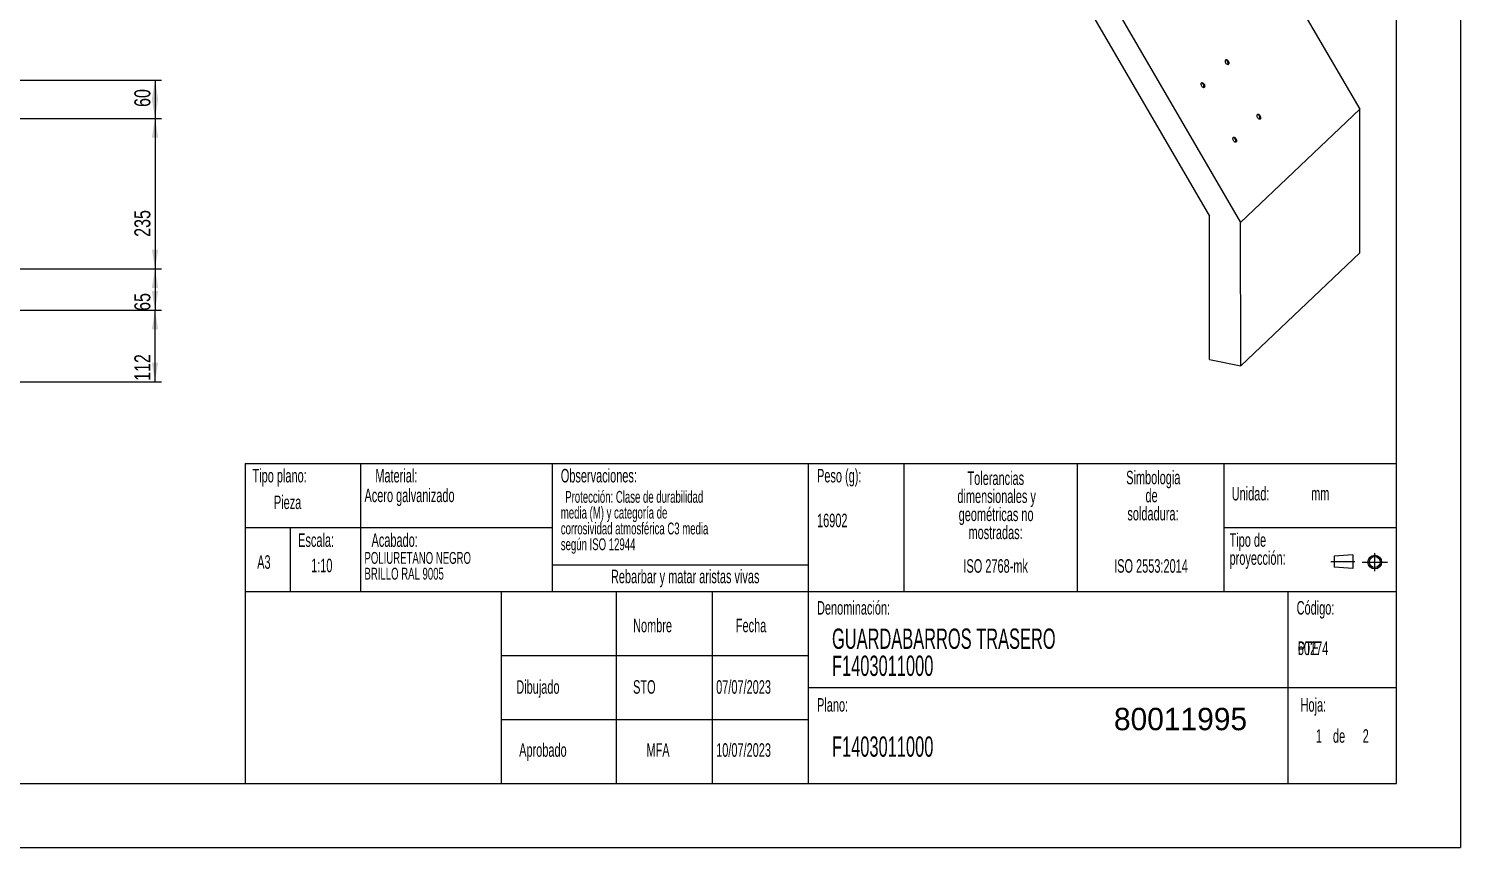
# Model space of a CAD drawing. Extents: x -3691 to 13028, y -15755 to 4299.
# Drawn here: x 1961 to 4200, y 0 to 1280 of the extents above; entities that cross this region are included whole.
import ezdxf

# ---------------------------------------------------------------- set-up
doc = ezdxf.new("R2010")
doc.units = 0
doc.linetypes.add('CENTERX2', pattern=[20.32, 12.7, -2.54, 2.54, -2.54])
doc.layers.get('0').update_dxf_attribs({"linetype": 'CONTINUOUS'})
doc.layers.add('FORMATO', color=7, linetype='CONTINUOUS')
doc.layers.add('SLD-0', color=179, linetype='CONTINUOUS')
doc.styles.add('SLDTEXTSTYLE0', font='TXT', dxfattribs={"width": 0.605})
doc.styles.add('SLDTEXTSTYLE1', font='TXT', dxfattribs={"width": 0.75})
doc.dimstyles.new('SLDDIMSTYLE2', dxfattribs={"dimtxt": 25, "dimasz": 30, "dimexe": 0, "dimexo": 0.0625, "dimgap": 6.25, "dimtad": 1, "dimdec": 1, "dimrnd": 1e-09, "dimzin": 12, "dimdsep": 46, "dimtxsty": 'SLDTEXTSTYLE1', "dimsah": 1, "dimcen": 0.09, "dimadec": 0, "dimazin": 0, "dimtfac": 1, "dimtofl": 0, "dimtmove": 0, "dimatfit": 3, "dimfxl": 1, "dimtolj": 1, "dimtzin": 12, "dimarcsym": 0})
doc.dimstyles.new('SLDDIMSTYLE3', dxfattribs={"dimtxt": 25, "dimasz": 30, "dimexe": 0, "dimexo": 0.0625, "dimgap": 6.25, "dimtad": 1, "dimdec": 0, "dimrnd": 1e-09, "dimzin": 12, "dimdsep": 46, "dimtxsty": 'SLDTEXTSTYLE1', "dimsah": 1, "dimcen": 0.09, "dimadec": 0, "dimazin": 0, "dimtfac": 1, "dimtofl": 0, "dimtmove": 0, "dimatfit": 3, "dimfxl": 1, "dimtolj": 1, "dimtzin": 12, "dimarcsym": 0})

# ---------------------------------------------------------------- blocks, each defined once
blk = doc.blocks.new('BLOQUE3')
at = {"color": 7, "linetype": 'Continuous', "ltscale": 10}
for p, q in [((3976.8, 1309.5), (3952.3, 1307.7)), ((3952.3, 1307.7), (3952.3, 1293.4)), ((3976.8, 1309.5), (3976.8, 1291.6)), ((3976.8, 1291.6), (3952.3, 1293.4))]:
    blk.add_line(p, q, dxfattribs=at)
at = {"color": 7, "linetype": 'CENTERX2', "ltscale": 10}
for p, q in [((4005.2, 1288.5), (4005.2, 1311.9)), ((3979.2, 1300.6), (3948, 1300.6)), ((3988.8, 1300.2), (4021.6, 1300.2))]:
    blk.add_line(p, q, dxfattribs=at)
at = {"color": 7, "linetype": 'Continuous', "ltscale": 10}
for radius in [8.92, 7.13]:
    blk.add_circle((4005.2, 1300.2), radius, dxfattribs=at)
blk = doc.blocks.new('SW_NOTE_0')
at = {"layer": 'SLD-0', "color": 0, "ltscale": 10, "attachment_point": 2, "style": 'SLDTEXTSTYLE0'}
for s, insert, char_height in [('Tolerancias', (74.1, 27.3), 21.167), ('dimensionales y', (75.4, -0.9), 21.167), ('geométricas no', (74.6, -29.2), 21.167), ('mostradas:', (73.8, -57.4), 21.17)]:
    blk.add_mtext(s, dxfattribs=dict(at, insert=insert, char_height=char_height))
blk = doc.blocks.new('SW_NOTE_0_1')
at = {"layer": 'SLD-0', "color": 0, "ltscale": 10, "attachment_point": 1, "style": 'SLDTEXTSTYLE0'}
for s, insert, char_height in [('Tipo de', (0, 27.3), 21.17), ('proyección:', (0, -0.9), 21.167)]:
    blk.add_mtext(s, dxfattribs=dict(at, insert=insert, char_height=char_height))
blk = doc.blocks.new('SW_NOTE_0_2')
at = {"layer": 'SLD-0', "color": 0, "ltscale": 10, "char_height": 21.17, "attachment_point": 2, "style": 'SLDTEXTSTYLE0'}
for s, insert in [('Simbologia', (71.1, 27.3)), ('de', (68.4, -0.9)), ('soldadura:', (70.6, -29.2))]:
    blk.add_mtext(s, dxfattribs=dict(at, insert=insert))
blk = doc.blocks.new('SW_NOTE_0_4')
at = {"layer": 'SLD-0', "color": 0, "ltscale": 10, "char_height": 31.75, "attachment_point": 1, "style": 'SLDTEXTSTYLE0'}
for s, insert in [('GUARDABARROS TRASERO', (0, 40.9)), ('F1403011000', (0, -1.4))]:
    blk.add_mtext(s, dxfattribs=dict(at, insert=insert))
blk = doc.blocks.new('SW_NOTE_0_5')
at = {"layer": 'SLD-0', "color": 0, "ltscale": 10, "attachment_point": 2, "style": 'SLDTEXTSTYLE0'}
for s, insert, char_height in [('Tolerancias', (74.1, 27.3), 21.167), ('dimensionales y', (75.4, -0.9), 21.167), ('geométricas no', (74.6, -29.2), 21.167), ('mostradas:', (73.8, -57.4), 21.17)]:
    blk.add_mtext(s, dxfattribs=dict(at, insert=insert, char_height=char_height))
blk = doc.blocks.new('SW_NOTE_0_6')
at = {"layer": 'SLD-0', "color": 0, "ltscale": 10, "attachment_point": 1, "style": 'SLDTEXTSTYLE0'}
for s, insert, char_height in [('Tipo de', (0, 27.3), 21.17), ('proyección:', (0, -0.9), 21.167)]:
    blk.add_mtext(s, dxfattribs=dict(at, insert=insert, char_height=char_height))
blk = doc.blocks.new('SW_NOTE_0_7')
at = {"layer": 'SLD-0', "color": 0, "ltscale": 10, "char_height": 21.17, "attachment_point": 2, "style": 'SLDTEXTSTYLE0'}
for s, insert in [('Simbologia', (71.1, 27.3)), ('de', (68.4, -0.9)), ('soldadura:', (70.6, -29.2))]:
    blk.add_mtext(s, dxfattribs=dict(at, insert=insert))
blk = doc.blocks.new('SW_NOTE_0_9')
at = {"layer": 'SLD-0', "color": 0, "ltscale": 10, "char_height": 18.521, "attachment_point": 1, "style": 'SLDTEXTSTYLE0'}
for s, insert in [('POLIURETANO NEGRO', (0, 23.9)), ('BRILLO RAL 9005', (0, -0.8))]:
    blk.add_mtext(s, dxfattribs=dict(at, insert=insert))
blk = doc.blocks.new('SW_NOTE_0_10')
at = {"layer": 'SLD-0', "color": 0, "ltscale": 10, "char_height": 18.521, "attachment_point": 1, "style": 'SLDTEXTSTYLE0'}
for s, insert in [('Protección: Clase de durabilidad', (6.9, 23.9)), ('media (M) y categoría de', (0, -0.8)), ('corrosividad atmosférica C3 media', (0, -25.5)), ('según ISO 12944', (0, -50.2))]:
    blk.add_mtext(s, dxfattribs=dict(at, insert=insert))
blk = doc.blocks.new('SW_NOTE_0_11')
at = {"layer": 'SLD-0', "color": 0, "ltscale": 10, "char_height": 31.75, "attachment_point": 1, "style": 'SLDTEXTSTYLE0'}
for s, insert in [('GUARDABARROS TRASERO', (0, 40.9)), ('F1403011000', (0, -1.4))]:
    blk.add_mtext(s, dxfattribs=dict(at, insert=insert))
blk = doc.blocks.new('_D_4')
at = {"layer": 'FORMATO', "color": 7, "ltscale": 10, "transparency": 16777216}
for p, q in [((1921, 1199.8), (2168.8, 1199.8)), ((2158.8, 1199.8), (2158.8, 1139.8)), ((818.9, 1139.8), (2168.8, 1139.8))]:
    blk.add_line(p, q, dxfattribs=at)
for points in [[(2158.8, 1199.8), (2153.8, 1169.8), (2163.8, 1169.8)], [(2158.8, 1139.8), (2163.8, 1169.8), (2153.8, 1169.8)]]:
    blk.add_solid(points, dxfattribs=at)
at = {"layer": 'FORMATO', "color": 7, "ltscale": 10, "transparency": 16777216, "insert": (2126.5, 1157.8), "char_height": 25, "attachment_point": 1, "rotation": 90, "style": 'SLDTEXTSTYLE1'}
blk.add_mtext('60', dxfattribs=at)
blk = doc.blocks.new('_D_5')
at = {"layer": 'FORMATO', "color": 7, "ltscale": 10, "transparency": 16777216}
for p, q in [((818.9, 1139.8), (2168.8, 1139.8)), ((2158.8, 1139.8), (2158.8, 904.6)), ((887.9, 904.6), (2168.8, 904.6))]:
    blk.add_line(p, q, dxfattribs=at)
for points in [[(2158.8, 1139.8), (2153.8, 1109.8), (2163.8, 1109.8)], [(2158.8, 904.6), (2163.8, 934.6), (2153.8, 934.6)]]:
    blk.add_solid(points, dxfattribs=at)
at = {"layer": 'FORMATO', "color": 7, "ltscale": 10, "transparency": 16777216, "insert": (2126.5, 954.7), "char_height": 25, "attachment_point": 1, "rotation": 90, "style": 'SLDTEXTSTYLE1'}
blk.add_mtext('235', dxfattribs=at)
blk = doc.blocks.new('_D_6')
at = {"layer": 'FORMATO', "color": 7, "ltscale": 10, "transparency": 16777216}
for p, q in [((887.9, 904.6), (2168.8, 904.6)), ((2158.8, 904.6), (2158.8, 839.8)), ((818.9, 839.8), (2168.8, 839.8))]:
    blk.add_line(p, q, dxfattribs=at)
for points in [[(2158.8, 904.6), (2153.8, 874.6), (2163.8, 874.6)], [(2158.8, 839.8), (2163.8, 869.8), (2153.8, 869.8)]]:
    blk.add_solid(points, dxfattribs=at)
at = {"layer": 'FORMATO', "color": 7, "ltscale": 10, "transparency": 16777216, "insert": (2126.5, 838.9), "char_height": 25, "attachment_point": 1, "rotation": 90, "style": 'SLDTEXTSTYLE1'}
blk.add_mtext('65', dxfattribs=at)
blk = doc.blocks.new('_D_7')
at = {"layer": 'FORMATO', "color": 7, "ltscale": 10, "transparency": 16777216}
for p, q in [((818.9, 839.8), (2168.8, 839.8)), ((2158.8, 728.1), (2158.8, 839.8)), ((1897.1, 728.1), (2168.8, 728.1))]:
    blk.add_line(p, q, dxfattribs=at)
for points in [[(2158.8, 839.8), (2153.8, 809.8), (2163.8, 809.8)], [(2158.8, 728.1), (2163.8, 758.1), (2153.8, 758.1)]]:
    blk.add_solid(points, dxfattribs=at)
at = {"layer": 'FORMATO', "color": 7, "ltscale": 10, "transparency": 16777216, "insert": (2126.5, 729.4), "char_height": 25, "attachment_point": 1, "rotation": 90, "style": 'SLDTEXTSTYLE1'}
blk.add_mtext('112', dxfattribs=at)

msp = doc.modelspace()

# ---------------------------------------------------------------- linework, layer by layer
at = {"color": 7, "linetype": 'Continuous', "ltscale": 10}
for p, q in [((4200, 2970), (4200, 0)), ((4100, 100), (4100, 2870)), ((3722.332802, 1704.28097), (4042.610723, 1154.358899)), ((3536.022761, 1527.192253), (3856.300682, 977.270182)), ((3513.953478, 1491.286072), (3807.541573, 987.19084)), ((3856.300682, 977.270182), (4042.610723, 1154.358899)), ((4042.790294, 929.897607), (4042.610723, 1154.358899)), ((3807.721144, 762.729548), (3807.541573, 987.19084)), ((3856.480254, 752.80889), (3856.300682, 977.270182)), ((3856.480254, 752.80889), (4042.790294, 929.897607)), ((3807.721144, 762.729548), (3856.480254, 752.80889)), ((2300, 600), (4100, 600)), ((2300, 600), (2300, 100)), ((200, 100), (4100, 100)), ((75.306184, 0), (4200, 0))]:
    msp.add_line(p, q, dxfattribs=at)
at = {"color": 7, "linetype": 'Continuous', "ltscale": 10, "flags": 128}
for points in [[(3833.171034, 1231.396483), (3833.791649, 1231.736249), (3834.544657, 1231.723818), (3835.363152, 1231.360296), (3836.174406, 1230.677982), (3836.906336, 1229.737504), (3837.493907, 1228.622426), (3837.88491, 1227.431829), (3838.044603, 1226.271503), (3837.958797, 1225.244546), (3837.635116, 1224.44221), (3837.10232, 1223.935784), (3836.40775, 1223.770268), (3835.613123, 1223.960368), (3834.789044, 1224.489192), (3834.008737, 1225.309753), (3833.341535, 1226.34914), (3832.846721, 1227.514999), (3832.568263, 1228.703738), (3832.530902, 1229.809733), (3832.737959, 1230.734711), (3833.171034, 1231.396483)], [(3836.372774, 1223.771225), (3836.686458, 1224.305835), (3836.893514, 1225.230813), (3836.856153, 1226.336808), (3836.577695, 1227.525547), (3836.082882, 1228.691406), (3835.415679, 1229.730793), (3834.635372, 1230.551354), (3833.811293, 1231.080178), (3833.051642, 1231.269321)], [(3795.320236, 1195.419091), (3795.94085, 1195.758857), (3796.693859, 1195.746427), (3797.512354, 1195.382904), (3798.323608, 1194.700591), (3799.055538, 1193.760112), (3799.643109, 1192.645035), (3800.034112, 1191.454438), (3800.193805, 1190.294111), (3800.107999, 1189.267154), (3799.784317, 1188.464818), (3799.251521, 1187.958392), (3798.556952, 1187.792876), (3797.762325, 1187.982976), (3796.938246, 1188.5118), (3796.157939, 1189.332361), (3795.490736, 1190.371748), (3794.995923, 1191.537607), (3794.717464, 1192.726347), (3794.680104, 1193.832341), (3794.88716, 1194.757319), (3795.320236, 1195.419091)], [(3798.521976, 1187.793833), (3798.835659, 1188.328443), (3799.042716, 1189.253421), (3799.005355, 1190.359416), (3798.726897, 1191.548155), (3798.232083, 1192.714014), (3797.564881, 1193.753401), (3796.784573, 1194.573962), (3795.960495, 1195.102786), (3795.200844, 1195.291929)], [(3882.827319, 1146.135885), (3883.447933, 1146.475651), (3884.200942, 1146.463221), (3885.019437, 1146.099698), (3885.830691, 1145.417384), (3886.562621, 1144.476906), (3887.150192, 1143.361829), (3887.541195, 1142.171232), (3887.700888, 1141.010905), (3887.615082, 1139.983948), (3887.2914, 1139.181612), (3886.758604, 1138.675186), (3886.064035, 1138.50967), (3885.269408, 1138.69977), (3884.445329, 1139.228594), (3883.665022, 1140.049155), (3882.997819, 1141.088542), (3882.503006, 1142.254401), (3882.224548, 1143.44314), (3882.187187, 1144.549135), (3882.394243, 1145.474113), (3882.827319, 1146.135885)], [(3886.029059, 1138.510627), (3886.342742, 1139.045237), (3886.549799, 1139.970215), (3886.512438, 1141.07621), (3886.23398, 1142.264949), (3885.739166, 1143.430808), (3885.071964, 1144.470195), (3884.291657, 1145.290756), (3883.467578, 1145.81958), (3882.707927, 1146.008723)], [(3844.976757, 1110.158087), (3845.597302, 1110.497815), (3846.350226, 1110.485386), (3847.168629, 1110.121904), (3847.979793, 1109.439667), (3848.711641, 1108.499294), (3849.299145, 1107.384342), (3849.690105, 1106.193878), (3849.84978, 1105.033681), (3849.763983, 1104.00684), (3849.440338, 1103.204593), (3848.907602, 1102.698225), (3848.213111, 1102.532727), (3847.418573, 1102.722805), (3846.594586, 1103.251571), (3845.814366, 1104.07204), (3845.147238, 1105.11131), (3844.65248, 1106.277038), (3844.374053, 1107.465644), (3844.336697, 1108.571515), (3844.54373, 1109.496389), (3844.976757, 1110.158087)], [(3848.178061, 1102.533687), (3848.491659, 1103.068178), (3848.698692, 1103.993052), (3848.661336, 1105.098922), (3848.382909, 1106.287528), (3847.888151, 1107.453257), (3847.221023, 1108.492527), (3846.440803, 1109.312996), (3845.616817, 1109.841761), (3844.857328, 1110.03088)]]:
    msp.add_lwpolyline(points, dxfattribs=at)
at = {"layer": 'SLD-0', "ltscale": 10}
for p, q in [((2480, 600), (2480, 400)), ((2780, 600), (2780, 400)), ((3180, 600), (3180, 400)), ((3330, 600), (3330, 400)), ((3600.817104, 600), (3600.817104, 400)), ((3830, 600), (3830, 400)), ((2300, 500), (2480, 500)), ((2370, 500), (2370, 400)), ((2480, 500), (2780, 500)), ((3830, 500), (4100, 500)), ((2780, 441.579283), (3180, 441.579283)), ((2300, 400), (4100, 400)), ((2700, 400), (2700, 100)), ((2880, 400), (2880, 100)), ((3030, 400), (3030, 100)), ((3180, 400), (3180, 100)), ((3930, 400), (3930, 100)), ((2700, 300), (3180, 300)), ((3180, 250), (3930, 250)), ((3930, 250), (4100, 250)), ((2700, 200), (3180, 200))]:
    msp.add_line(p, q, dxfattribs=at)

# ---------------------------------------------------------------- block references
at = {"color": 7, "linetype": 'Continuous', "ltscale": 10, "xscale": 1.2, "yscale": 1.2, "zscale": 1.2}
msp.add_blockref('BLOQUE3', (-740.107556, -1114.075522), dxfattribs=at)
msp.add_blockref('BLOQUE3', (-740.107556, -1114.075522), dxfattribs=at)
at = {"layer": 'SLD-0', "ltscale": 10}
for name, p in [('SW_NOTE_0', (3399.454214, 560.559764)), ('SW_NOTE_0_5', (3399.454214, 560.559764)), ('SW_NOTE_0_2', (3648.731216, 561.655427)), ('SW_NOTE_0_7', (3648.731216, 561.655427)), ('SW_NOTE_0_10', (2793.386151, 533.423666)), ('SW_NOTE_0_1', (3839.139954, 463.909454)), ('SW_NOTE_0_6', (3839.139954, 463.909454)), ('SW_NOTE_0_9', (2486.348285, 437.999761)), ('SW_NOTE_0_4', (3217.389698, 301.245423)), ('SW_NOTE_0_11', (3217.389698, 301.245423))]:
    msp.add_blockref(name, p, dxfattribs=at)

# ---------------------------------------------------------------- texts
at = {"insert": (3658.28658, 218.191955), "char_height": 35, "attachment_point": 1}
msp.add_mtext_dynamic_manual_height_columns('80011995', width=332.05908245, gutter_width=175, heights=[0], dxfattribs=at)
at = {"layer": 'SLD-0', "ltscale": 10, "style": 'SLDTEXTSTYLE0'}
for s, insert, char_height, attachment_point in [('Tipo plano:', (2311.292908, 591.808646), 21.16666667, 1), ('Tipo plano:', (2311.292908, 591.808646), 21.16666667, 1), ('Material:', (2503.296691, 591.808646), 21.1666667, 1), ('Material:', (2503.296691, 591.808646), 21.1666667, 1), ('Observaciones:', (2793.386151, 591.808646), 21.16666667, 1), ('Observaciones:', (2793.386151, 591.808646), 21.16666667, 1), ('Peso (g):', (3194.030594, 591.808646), 21.1666667, 1), ('Peso (g):', (3194.030594, 591.808646), 21.1666667, 1), ('Acero galvanizado', (2486.348285, 561.057588), 21.16666667, 1), ('Acero galvanizado', (2486.348285, 561.057588), 21.16666667, 1), ('Unidad:', (3842.461492, 563.706281), 21.1666667, 1), ('Unidad:', (3842.461492, 563.706281), 21.1666667, 1), ('Pieza', (2344.725947, 550.191957), 21.1666667, 1), ('Pieza', (2344.725947, 550.191957), 21.1666667, 1), ('mm', (3966.621778, 563.706281), 21.1666667, 1), ('mm', (3966.621778, 563.706281), 21.1666667, 1), ('16902', (3194.030594, 521.813088), 21.1666667, 1), ('16902', (3194.030594, 521.813088), 21.1666667, 1), ('Escala:', (2382.63105, 491.014685), 21.1666667, 1), ('Escala:', (2382.63105, 491.014685), 21.1666667, 1), ('Acabado:', (2497.382769, 491.014685), 21.1666667, 1), ('Acabado:', (2497.382769, 491.014685), 21.1666667, 1), ('A3', (2318.593489, 456.743677), 21.1666667, 1), ('A3', (2318.593489, 456.743677), 21.1666667, 1), ('1:10', (2402.902322, 451.347448), 21.1666667, 1), ('1:10', (2402.902322, 451.347448), 21.1666667, 1), ('ISO 2768-mk', (3473.366056, 450.600174), 21.16666667, 2), ('ISO 2768-mk', (3473.366056, 450.600174), 21.16666667, 2), ('ISO 2553:2014', (3716.253871, 450.600174), 21.16666667, 2), ('ISO 2553:2014', (3716.253871, 450.600174), 21.16666667, 2), ('Rebarbar y matar aristas vivas', (2987.854901, 434.237297), 21.16666667, 2), ('Rebarbar y matar aristas vivas', (2987.854901, 434.237297), 21.16666667, 2), ('Denominación:', (3194.030594, 385.143113), 21.16666667, 1), ('Denominación:', (3194.030594, 385.143113), 21.16666667, 1), ('Código:', (3943.979394, 385.143113), 21.1666667, 1), ('Código:', (3943.979394, 385.143113), 21.1666667, 1), ('Nombre', (2906.377459, 357.548338), 21.1666667, 1), ('Nombre', (2906.377459, 357.548338), 21.1666667, 1), ('Fecha', (3067.083309, 357.548338), 21.1666667, 1), ('Fecha', (3067.083309, 357.548338), 21.1666667, 1), ('60274', (3945.86386, 321.931686), 21.1666667, 1), ('60274', (3945.86386, 321.931686), 21.1666667, 1), ('PTE', (3945.86386, 321.931686), 21.1666667, 1), ('PTE', (3945.86386, 321.931686), 21.1666667, 1), ('Dibujado', (2723.731861, 261.403087), 21.1666667, 1), ('Dibujado', (2723.731861, 261.403087), 21.1666667, 1), ('STO', (2906.377459, 261.403088), 21.1666667, 1), ('07/07/2023', (3036.286535, 261.403088), 21.1666667, 1), ('Plano:', (3194.030594, 233.382675), 21.1666667, 1), ('Plano:', (3194.030594, 233.382675), 21.1666667, 1), ('Hoja:', (3950.139177, 233.382675), 21.1666667, 1), ('Hoja:', (3950.139177, 233.382675), 21.1666667, 1), ('1', (3974.127138, 184.749038), 21.166667, 1), ('1', (3974.127138, 184.749038), 21.166667, 1), ('1', (3974.127138, 184.749038), 21.166667, 1), ('1', (3974.127138, 184.749038), 21.166667, 1), ('de', (4000.775025, 184.749037), 21.1666667, 1), ('de', (4000.775025, 184.749037), 21.1666667, 1), ('de', (4000.775025, 184.749037), 21.1666667, 1), ('de', (4000.775025, 184.749037), 21.1666667, 1), ('2', (4047.307995, 184.749038), 21.166667, 1), ('2', (4047.307995, 184.749038), 21.166667, 1), ('2', (4047.307995, 184.749038), 21.166667, 1), ('2', (4047.307995, 184.749038), 21.166667, 1), ('Aprobado', (2728.245418, 162.823587), 21.1666667, 1), ('Aprobado', (2728.245418, 162.823587), 21.1666667, 1), ('MFA', (2927.350585, 162.823587), 21.1666667, 1), ('10/07/2023', (3036.286535, 162.823587), 21.1666667, 1), ('F1403011000', (3217.389698, 173.467609), 31.75, 1), ('F1403011000', (3217.389698, 173.467609), 31.75, 1)]:
    msp.add_mtext(s, dxfattribs=dict(at, insert=insert, char_height=char_height, attachment_point=attachment_point))

# ---------------------------------------------------------------- dimensions: what is measured, and where the dimension line sits
at = {"layer": 'FORMATO', "color": 7, "ltscale": 10}
for base, p1, p2, dimstyle, picture, middle in [((2158.755195, 1139.815497), (1911.043666, 1199.815497), (808.889922, 1139.815497), 'SLDDIMSTYLE2', '_D_4', (2158.755195, 1176.294991)), ((2158.755195, 904.615497), (808.889922, 1139.815497), (877.861043, 904.615497), 'SLDDIMSTYLE3', '_D_5', (2158.755195, 982.437024)), ((2158.755195, 839.815497), (877.861043, 904.615497), (808.889922, 839.815497), 'SLDDIMSTYLE3', '_D_6', (2158.755195, 857.404358)), ((2158.755195, 839.815497), (1887.118755, 728.115497), (808.889922, 839.815497), 'SLDDIMSTYLE3', '_D_7', (2158.755195, 757.138856))]:
    dim = msp.add_linear_dim(base=base, p1=p1, p2=p2, angle=90, dimstyle=dimstyle, dxfattribs=at)
    dim.commit()
    dim.dimension.update_dxf_attribs({"geometry": picture, "text_midpoint": middle, "dimtype": 160})

doc.saveas('drawing.dxf')
